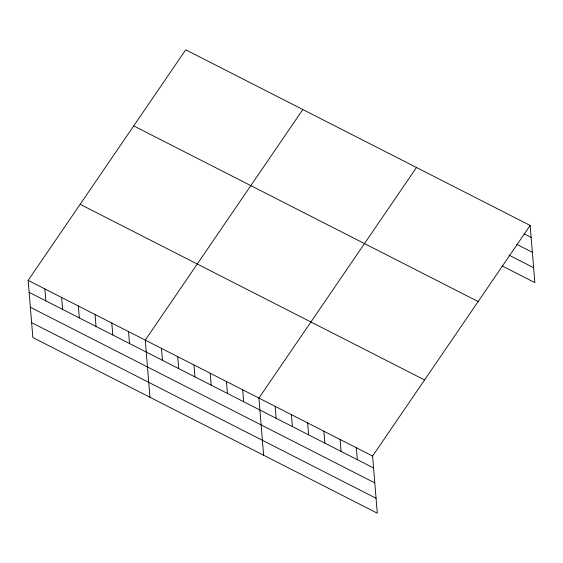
<?xml version="1.0" encoding="UTF-8"?>
<svg xmlns="http://www.w3.org/2000/svg" width="563" height="563" viewBox="0 0 563 563"><rect width="100%" height="100%" fill="white"/><g stroke="black" fill="none" stroke-linecap="round" stroke-linejoin="round"><path stroke-width="0.84" d="M530.149 225.453L372.586 456.037L377.287 513.189L32.851 337.547L28.15 280.395L185.713 49.811L530.149 225.453L534.85 282.605L502.372 266.046M302.824 109.532L145.261 340.115L149.955 397.26M416.486 167.493L258.924 398.076L263.625 455.228M524.174 233.842L531.134 237.389M516.897 244.426L532.359 252.308M508.882 255.067L533.625 267.685M133.72 125.908L478.156 301.55M80.143 204.306L424.586 379.948M28.15 280.395L372.586 456.037M29.128 292.331L373.572 467.973M30.36 307.25L374.796 482.892M31.619 322.627L376.063 498.262M356.351 447.754L357.329 459.69M340.115 439.478L341.094 451.413M323.873 431.195L324.858 443.13M307.637 422.919L308.615 434.847M291.402 414.635L292.38 426.571M275.159 406.359L276.144 418.288M242.688 389.793L243.666 401.729M226.446 381.517L227.431 393.453M210.21 373.234L211.188 385.169M193.975 364.958L194.953 376.886M177.732 356.675L178.717 368.61M161.497 348.391L162.475 360.327M128.526 331.586L129.511 343.514M111.798 323.049L112.783 334.985M95.07 314.52L96.048 326.456M78.341 305.99L79.32 317.926M61.606 297.461L62.592 309.39M44.878 288.925L45.863 300.86"/></g></svg>
